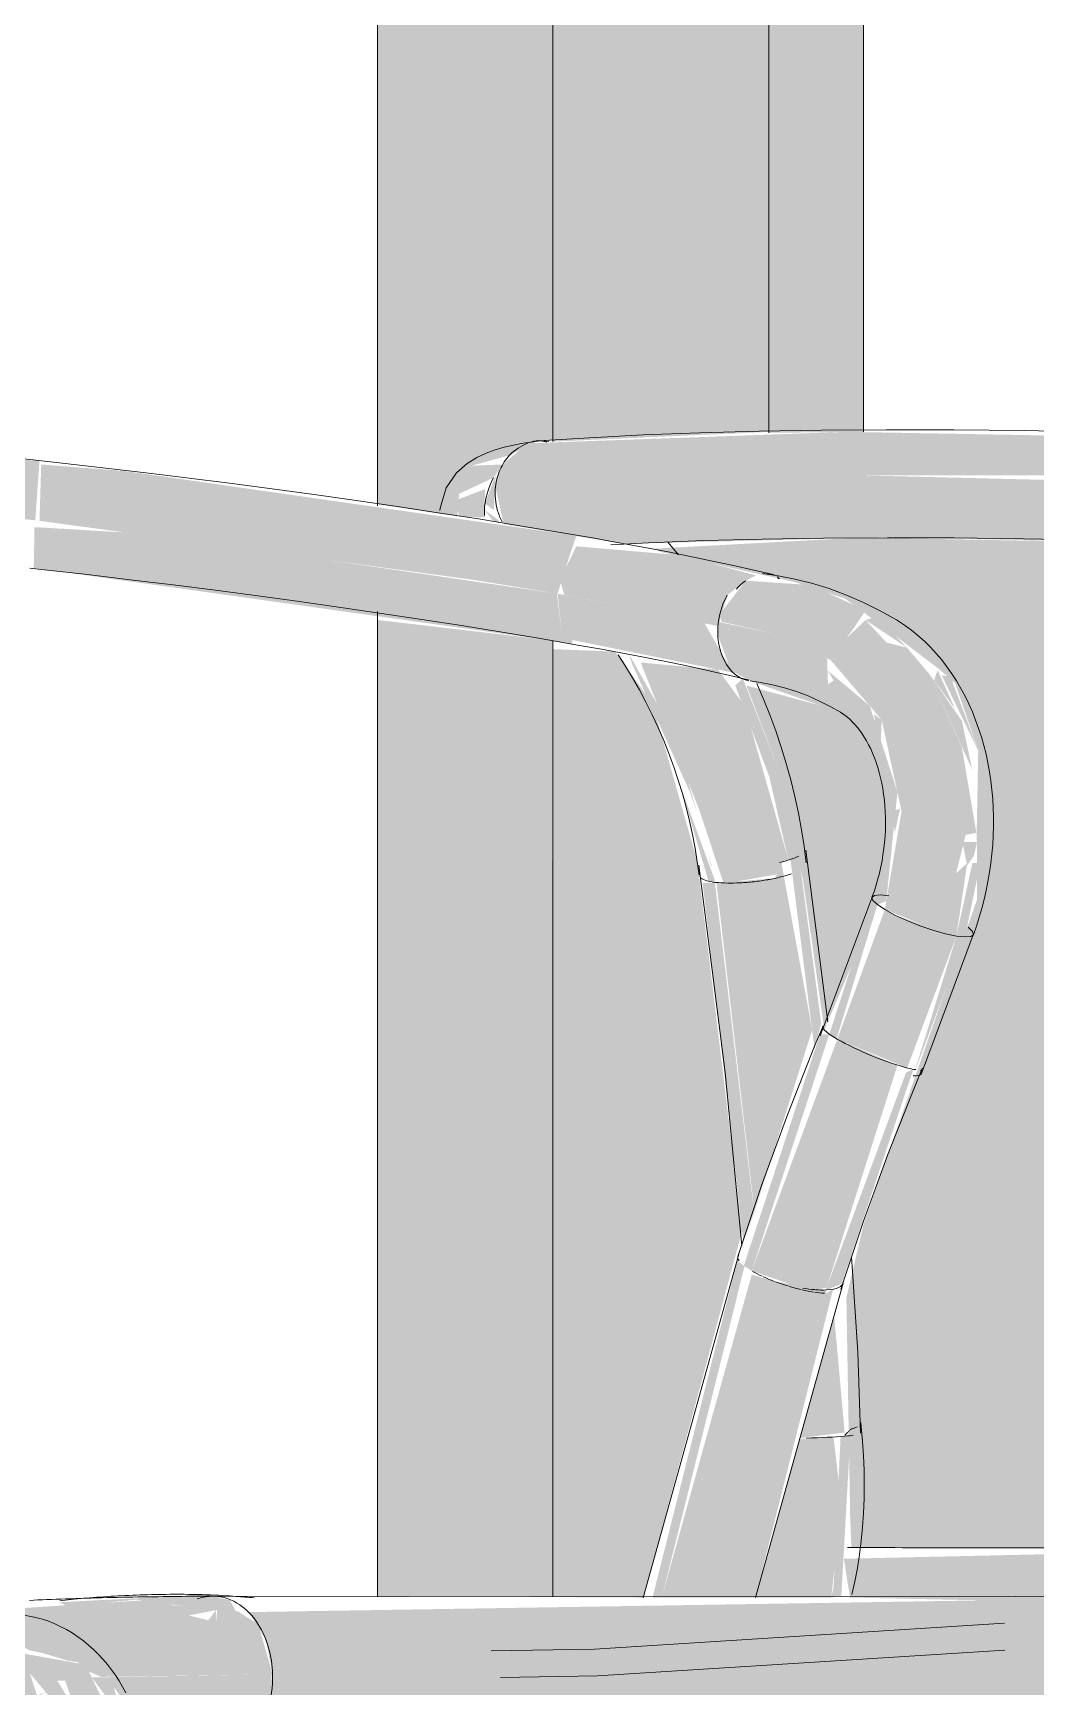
# Model space of a CAD drawing. Header units: inches. Extents: x -23034 to -8288, y -132 to 853.
# Drawn here: x -19267.91 to -19258.62, y 16.71 to 32.03 of the extents above; entities that cross this region are included whole.
import ezdxf

# ---------------------------------------------------------------- set-up
doc = ezdxf.new("R2010")
doc.units = ezdxf.units.IN
doc.header["$MEASUREMENT"] = 0
doc.layers.add('A-GLAZ-CWMG', color=51, linetype='Continuous', lineweight=9)
doc.layers.add('I-FURN', color=30, linetype='Continuous', lineweight=9)

# ---------------------------------------------------------------- blocks, each defined once
blk = doc.blocks.new('HermanMiller_Collection_Air-Chair_SideChair_Arms - Arms-V29-Section 8')
at = {"layer": 'I-FURN'}
for points in [[(-26130.309, 27.515), (-26130.27, 28.065), (-26132.296, 28.213), (-26132.184, 27.948), (-26132.098, 27.941), (-26131.946, 27.731), (-26131.858, 27.653), (-26130.462, 27.53)], [(-26125.472, 26.836), (-26125.359, 27.191), (-26125.298, 27.372), (-26129.471, 27.97), (-26130.254, 28.032), (-26130.27, 27.51), (-26126.261, 26.965)], [(-26125.336, 26.373), (-26125.436, 26.493), (-26125.478, 26.837), (-26129.258, 27.389), (-26130.316, 27.452), (-26130.323, 27.074), (-26125.392, 26.382)], [(-26123.984, 26.535), (-26123.9, 26.822), (-26123.729, 26.956), (-26123.633, 27.004), (-26124.32, 27.19), (-26125.298, 27.274), (-26125.449, 26.965), (-26125.411, 26.825), (-26123.988, 26.536)], [(-26122.944, 26.222), (-26122.719, 26.53), (-26122.619, 26.681), (-26123.129, 26.915), (-26123.729, 26.956), (-26123.965, 26.652), (-26123.954, 26.576), (-26123.448, 26.46)], [(-26123.41, 26.97), (-26123.437, 27.001), (-26123.438, 26.975)], [(-26122.888, 22.714), (-26122.51, 23.956), (-26122.582, 23.91), (-26122.955, 22.756), (-26122.893, 22.717)], [(-26122.234, 22.444), (-26121.778, 23.665), (-26122.349, 23.859), (-26122.441, 23.91), (-26122.881, 22.71), (-26122.238, 22.446)], [(-26122.178, 22.37), (-26121.698, 23.657), (-26121.778, 23.664), (-26122.175, 22.379)], [(-26123.674, 20.565), (-26122.955, 22.756), (-26123.041, 22.756), (-26123.747, 20.613)], [(-26123.092, 20.367), (-26123.083, 20.39), (-26122.98, 20.41), (-26122.324, 22.469), (-26122.881, 22.71), (-26123.674, 20.565), (-26123.1, 20.368)], [(-26122.98, 20.388), (-26122.841, 20.446), (-26122.177, 22.433), (-26122.245, 22.4), (-26122.988, 20.388)], [(-26123.41, 16.825), (-26118.589, 16.828), (-26118.667, 17.2), (-26118.863, 17.465), (-26119.123, 17.552), (-26128.334, 17.405), (-26128.174, 17.151), (-26128.111, 16.828), (-26123.733, 16.826)], [(-26123.928, 16.05), (-26118.905, 16.117), (-26118.727, 16.291), (-26118.599, 16.678), (-26118.601, 16.828), (-26128.111, 16.828), (-26128.22, 16.355), (-26128.432, 16.126), (-26128.432, 16.053), (-26124.052, 16.05)]]:
    blk.add_hatch(color=256, dxfattribs=at).paths.add_polyline_path(points, flags=0)
h = blk.add_hatch(color=256, dxfattribs=at)
h.paths.add_polyline_path([(-26125.392, 26.418), (-26125.336, 26.373), (-26125.336, 26.406)], flags=0)
h.paths.add_polyline_path([(-26123.841, 26.104), (-26123.956, 26.291), (-26124.112, 26.563), (-26125.472, 26.836), (-26125.436, 26.493), (-26125.392, 26.418), (-26123.854, 26.106)], flags=0)
h = blk.add_hatch(color=256, dxfattribs=at)
h.paths.add_polyline_path([(-26123.448, 26.46), (-26123.982, 26.575), (-26123.988, 26.452)], flags=0)
h.paths.add_polyline_path([(-26122.85, 25.736), (-26122.963, 25.881), (-26122.976, 26.238), (-26123.448, 26.46), (-26123.988, 26.452), (-26123.866, 26.124), (-26123.663, 26.018), (-26122.944, 25.768)], flags=0)
h = blk.add_hatch(color=256, dxfattribs=at)
h.paths.add_polyline_path([(-26121.778, 23.665), (-26121.678, 24.342), (-26121.781, 24.245), (-26121.693, 24.602), (-26121.593, 24.62), (-26121.727, 25.41), (-26122.03, 26.093), (-26122.235, 26.335), (-26122.425, 26.383), (-26122.619, 26.591), (-26122.887, 26.339), (-26122.944, 26.222), (-26122.47, 25.667), (-26122.286, 24.821), (-26122.441, 23.91), (-26121.879, 23.687), (-26121.781, 23.666)], flags=0)
h.paths.add_polyline_path([(-26121.79, 25.768), (-26121.952, 26.127), (-26121.985, 26.032), (-26121.805, 25.789)], flags=0)
h.paths.add_polyline_path([(-26122.235, 26.335), (-26122.517, 26.623), (-26122.619, 26.591)], flags=0)
h = blk.add_hatch(color=256, dxfattribs=at)
h.paths.add_polyline_path([(-26121.698, 23.657), (-26121.557, 24.342), (-26121.63, 24.342), (-26121.778, 23.665)], flags=0)
h.paths.add_polyline_path([(-26121.588, 24.535), (-26121.493, 24.577), (-26121.576, 25.385), (-26121.591, 24.577)], flags=0)
h.paths.add_polyline_path([(-26121.576, 25.385), (-26121.834, 26.07), (-26121.914, 26.079), (-26121.59, 25.41)], flags=0)
h = blk.add_hatch(color=256, dxfattribs=at)
h.paths.add_polyline_path([(-26122.349, 24.616), (-26122.3, 24.845), (-26122.37, 24.821), (-26122.352, 24.651)], flags=0)
h.paths.add_polyline_path([(-26122.482, 25.392), (-26122.47, 25.667), (-26122.574, 25.667)], flags=0)
h = blk.add_hatch(color=256, dxfattribs=at)
h.paths.add_polyline_path([(-26129.156, 0.861), (-26125.097, 15.73), (-26125.197, 15.675), (-26129.158, 1.317), (-26129.158, 1.117)], flags=0)
h.paths.add_polyline_path([(-26124.518, 17.539), (-26124.507, 17.54), (-26123.74, 20.608), (-26123.808, 20.657), (-26124.593, 17.539), (-26124.519, 17.539)], flags=0)
h = blk.add_hatch(color=256, dxfattribs=at)
h.paths.add_polyline_path([(-26128.964, 0), (-26128.663, 0), (-26124.288, 15.768), (-26125.027, 15.675), (-26129.156, 0.861), (-26129.08, 0)], flags=0)
h.paths.add_polyline_path([(-26124.507, 17.539), (-26123.774, 17.54), (-26122.98, 20.388), (-26123.463, 20.468), (-26123.674, 20.53), (-26124.507, 17.54)], flags=0)
h = blk.add_hatch(color=256, dxfattribs=at)
h.paths.add_polyline_path([(-26128.53, 0), (-26124.192, 15.772), (-26124.287, 15.701), (-26128.572, 0), (-26128.55, 0)], flags=0)
h.paths.add_polyline_path([(-26123.774, 17.539), (-26123.64, 17.54), (-26122.92, 20.396), (-26122.989, 20.357), (-26123.774, 17.54)], flags=0)
h = blk.add_hatch(color=256, dxfattribs=at)
h.paths.add_polyline_path([(-26128.624, 17.425), (-26128.635, 17.311), (-26128.887, 17.374)], flags=0)
h.paths.add_polyline_path([(-26130.852, 17.259), (-26131.056, 17.331), (-26131.056, 17.227)], flags=0)
h.paths.add_polyline_path([(-26131.275, 16.742), (-26130.44, 16.872), (-26130.63, 17.034), (-26130.523, 17.143), (-26130.36, 17.05), (-26130.246, 17.027), (-26130.013, 16.957), (-26129.916, 16.941), (-26129.812, 16.855), (-26129.7, 16.805), (-26128.111, 16.828), (-26128.243, 17.29), (-26128.432, 17.412), (-26129.052, 17.47), (-26128.92, 17.539), (-26130.479, 17.439), (-26130.592, 17.342), (-26130.829, 17.369), (-26130.852, 17.259), (-26131.263, 16.909), (-26131.274, 16.755)], flags=0)
h.paths.add_polyline_path([(-26130.102, 16.793), (-26130.044, 16.803), (-26130.1, 16.803)], flags=0)
h = blk.add_hatch(color=256, dxfattribs=at)
h.paths.add_polyline_path([(-26128.635, 17.311), (-26128.635, 17.423), (-26128.707, 17.329)], flags=0)
h.paths.add_polyline_path([(-26128.451, 17.413), (-26128.507, 17.516), (-26128.724, 17.566), (-26130.081, 17.497), (-26130.01, 17.456), (-26129.371, 17.521), (-26128.88, 17.452), (-26128.561, 17.421)], flags=0)
h = blk.add_hatch(color=256, dxfattribs=at)
h.paths.add_polyline_path([(-26130.665, 16.839), (-26130.683, 16.884), (-26130.673, 16.84)], flags=0)
h.paths.add_polyline_path([(-26130.258, 16.391), (-26130.287, 16.615), (-26130.18, 16.356)], flags=0)
h.paths.add_polyline_path([(-26130.102, 15.665), (-26129.504, 15.676), (-26129.55, 16.084), (-26129.602, 16.182), (-26129.53, 16.258), (-26129.52, 16.448), (-26129.71, 16.64), (-26129.842, 16.919), (-26130.623, 17.057), (-26130.592, 16.935), (-26130.502, 16.838), (-26130.592, 16.759), (-26130.246, 16.333), (-26130.18, 16.028)], flags=0)
h.paths.add_polyline_path([(-26129.935, 16.494), (-26130.106, 16.771), (-26130.033, 16.771), (-26129.987, 16.64)], flags=0)
h.paths.add_polyline_path([(-26130.287, 16.615), (-26130.36, 16.84), (-26130.185, 16.63)], flags=0)
h = blk.add_hatch(color=256, dxfattribs=at)
h.paths.add_polyline_path([(-26129.52, 16.448), (-26129.58, 16.712), (-26129.501, 16.592), (-26129.518, 16.467)], flags=0)
h.paths.add_polyline_path([(-26128.884, 16.074), (-26129.02, 16.149), (-26128.305, 16.232), (-26128.158, 16.5), (-26128.12, 16.828), (-26129.785, 16.8), (-26129.53, 16.457), (-26129.526, 16.338), (-26129.484, 16.08), (-26129.374, 16.079)], flags=0)
h.paths.add_polyline_path([(-26130.287, 16.615), (-26130.215, 16.665), (-26130.292, 16.63)], flags=0)
h.paths.add_polyline_path([(-26130.258, 16.391), (-26130.185, 16.434), (-26130.269, 16.475)], flags=0)
h.paths.add_polyline_path([(-26130.446, 16.099), (-26130.207, 16.154), (-26130.376, 16.521), (-26130.665, 16.773), (-26131.275, 16.742), (-26131.205, 16.416), (-26130.987, 16.376), (-26131.128, 16.274), (-26131.027, 16.156), (-26130.827, 16.26), (-26130.799, 16.143), (-26130.592, 16.117)], flags=0)
h.paths.add_polyline_path([(-26130.525, 16.205), (-26130.827, 16.26), (-26130.592, 16.416), (-26130.35, 16.333), (-26130.324, 16.28)], flags=0)
for p, q in [((-26123.428, 27), (-26123.573, 27.021)), ((-26123.688, 26.027), (-26123.591, 26.014)), ((-26122.559, 24.026), (-26123.039, 22.742)), ((-26122.102, 22.392), (-26121.622, 23.677)), ((-26123.792, 20.719), (-26124.679, 17.536)), ((-26123.64, 17.539), (-26122.828, 20.451))]:
    blk.add_line(p, q, dxfattribs=at)
at = {"layer": 'I-FURN', "flags": 128}
for points in [[(-26132.376, 28.251), (-26132.18, 28.238), (-26131.982, 28.224), (-26131.781, 28.209), (-26131.578, 28.193), (-26131.373, 28.176), (-26131.166, 28.158), (-26130.958, 28.139), (-26130.748, 28.118), (-26130.538, 28.097), (-26130.328, 28.075), (-26130.252, 28.066)], [(-26125.131, 27.348), (-26125.482, 27.409), (-26125.84, 27.468), (-26126.205, 27.527), (-26126.577, 27.585), (-26126.955, 27.642), (-26127.338, 27.698), (-26127.725, 27.753), (-26128.116, 27.806), (-26128.511, 27.858), (-26128.909, 27.909), (-26129.309, 27.958), (-26129.711, 28.005), (-26130.113, 28.051), (-26130.252, 28.066)], [(-26123.472, 27.012), (-26123.653, 27.054), (-26123.842, 27.096), (-26124.038, 27.138), (-26124.24, 27.18), (-26124.449, 27.222), (-26124.665, 27.263), (-26124.887, 27.304), (-26125.114, 27.345), (-26125.131, 27.348)], [(-26125.304, 26.363), (-26125.649, 26.423), (-26126.002, 26.482), (-26126.362, 26.54), (-26126.729, 26.597), (-26127.102, 26.653), (-26127.48, 26.708), (-26127.862, 26.762), (-26128.249, 26.815), (-26128.64, 26.867), (-26129.033, 26.917), (-26129.429, 26.965), (-26129.826, 27.012), (-26130.224, 27.057), (-26130.361, 27.072)], [(-26122.334, 26.592), (-26122.484, 26.678), (-26122.638, 26.755), (-26122.796, 26.823), (-26122.957, 26.883), (-26123.12, 26.933), (-26123.286, 26.973), (-26123.428, 27)], [(-26121.621, 23.678), (-26121.593, 23.758), (-26121.567, 23.839), (-26121.543, 23.921), (-26121.522, 24.004), (-26121.502, 24.087), (-26121.486, 24.171), (-26121.471, 24.256), (-26121.459, 24.341), (-26121.449, 24.426), (-26121.442, 24.511), (-26121.437, 24.596), (-26121.435, 24.682), (-26121.435, 24.767), (-26121.437, 24.852), (-26121.442, 24.936), (-26121.45, 25.02), (-26121.46, 25.104), (-26121.472, 25.187), (-26121.487, 25.269), (-26121.504, 25.35), (-26121.525, 25.431), (-26121.547, 25.51), (-26121.572, 25.588), (-26121.6, 25.665), (-26121.63, 25.741), (-26121.663, 25.815), (-26121.698, 25.887), (-26121.736, 25.958), (-26121.777, 26.027), (-26121.82, 26.094), (-26121.866, 26.159), (-26121.914, 26.222), (-26121.966, 26.282), (-26122.019, 26.34), (-26122.075, 26.395), (-26122.134, 26.448), (-26122.195, 26.497), (-26122.259, 26.544), (-26122.325, 26.587), (-26122.334, 26.592)], [(-26123.704, 26.039), (-26123.876, 26.079), (-26124.056, 26.119), (-26124.244, 26.16), (-26124.439, 26.2), (-26124.641, 26.24), (-26124.851, 26.281), (-26125.066, 26.321), (-26125.287, 26.36), (-26125.304, 26.363)], [(-26123.591, 26.014), (-26123.48, 25.992), (-26123.37, 25.964), (-26123.26, 25.93), (-26123.152, 25.889), (-26123.045, 25.841), (-26122.94, 25.788), (-26122.852, 25.737)], [(-26122.852, 25.737), (-26122.83, 25.722), (-26122.807, 25.706), (-26122.785, 25.689), (-26122.762, 25.669), (-26122.74, 25.647), (-26122.718, 25.623), (-26122.695, 25.597), (-26122.674, 25.569), (-26122.652, 25.539), (-26122.631, 25.507), (-26122.611, 25.472), (-26122.591, 25.436), (-26122.572, 25.398), (-26122.554, 25.358), (-26122.537, 25.316), (-26122.521, 25.272), (-26122.506, 25.226), (-26122.492, 25.179), (-26122.48, 25.131), (-26122.469, 25.081), (-26122.46, 25.03), (-26122.452, 24.977), (-26122.445, 24.924), (-26122.44, 24.87), (-26122.437, 24.815), (-26122.435, 24.759), (-26122.435, 24.703), (-26122.436, 24.646), (-26122.439, 24.59), (-26122.444, 24.532), (-26122.45, 24.475), (-26122.458, 24.418), (-26122.467, 24.361), (-26122.478, 24.305), (-26122.491, 24.249), (-26122.505, 24.194), (-26122.521, 24.139), (-26122.538, 24.085), (-26122.557, 24.032), (-26122.559, 24.025)], [(-26122.559, 24.025), (-26122.536, 24.042), (-26122.483, 24.046), (-26122.403, 24.038)], [(-26122.441, 23.91), (-26122.51, 23.956), (-26122.551, 23.995), (-26122.56, 24.024), (-26122.559, 24.025)], [(-26121.778, 23.665), (-26121.879, 23.687), (-26121.995, 23.719), (-26122.118, 23.761), (-26122.238, 23.809), (-26122.349, 23.859), (-26122.441, 23.91)], [(-26121.67, 23.747), (-26121.63, 23.708), (-26121.621, 23.679), (-26121.621, 23.678)], [(-26121.621, 23.678), (-26121.644, 23.661), (-26121.698, 23.657), (-26121.778, 23.665)], [(-26123.802, 20.698), (-26123.582, 21.355), (-26123.343, 22.009), (-26123.085, 22.66), (-26123.016, 22.826)], [(-26122.849, 20.394), (-26122.638, 21.025), (-26122.409, 21.653), (-26122.161, 22.279), (-26122.094, 22.438)], [(-26130.362, 17.514), (-26130.323, 17.516), (-26130.284, 17.518), (-26130.243, 17.519), (-26130.201, 17.521), (-26130.158, 17.523), (-26130.115, 17.524), (-26130.07, 17.526), (-26130.025, 17.527), (-26129.979, 17.529), (-26129.933, 17.53), (-26129.886, 17.532), (-26129.839, 17.533), (-26129.791, 17.535), (-26129.743, 17.536), (-26129.695, 17.537), (-26129.647, 17.539), (-26129.598, 17.54), (-26129.55, 17.541), (-26129.502, 17.542), (-26129.453, 17.543), (-26129.405, 17.544), (-26129.358, 17.545), (-26129.31, 17.546), (-26129.263, 17.547), (-26129.217, 17.548), (-26129.171, 17.548), (-26129.126, 17.549), (-26129.081, 17.55), (-26129.038, 17.55), (-26128.995, 17.551), (-26128.953, 17.551), (-26128.912, 17.552), (-26128.872, 17.552), (-26128.833, 17.552), (-26128.795, 17.552), (-26128.758, 17.552), (-26128.723, 17.552), (-26128.688, 17.552), (-26128.664, 17.552)], [(-26128.665, 17.552), (-26121.23, 17.55), (-26119.106, 17.552)], [(-26130.509, 17.386), (-26130.445, 17.381), (-26130.381, 17.372), (-26130.318, 17.359), (-26130.255, 17.343), (-26130.194, 17.323), (-26130.135, 17.3), (-26130.077, 17.273), (-26130.02, 17.244), (-26129.966, 17.212), (-26129.914, 17.177), (-26129.863, 17.139), (-26129.815, 17.099), (-26129.768, 17.057), (-26129.724, 17.013), (-26129.681, 16.967), (-26129.641, 16.92), (-26129.603, 16.871), (-26129.567, 16.82), (-26129.532, 16.768), (-26129.5, 16.714), (-26129.469, 16.659)], [(-26126.087, 17.046), (-26125.13, 17.063), (-26121.334, 17.303)], [(-26126.001, 16.798), (-26125.102, 16.814), (-26121.33, 17.053)]]:
    blk.add_lwpolyline(points, dxfattribs=at)
at = {"layer": 'I-FURN'}
for centre, major_axis, ratio, start_param, end_param in [((-26123.588, 26.525), (0.116, 0.486), 0.74611, 0.688753, 0.950552), ((-26123.63, 26.524), (0.057, 0.497), 0.711436, 6.24849, 6.283185), ((-26123.588, 26.525), (0.116, 0.486), 0.74611, 6.18654, 6.448339), ((-26123.63, 26.524), (0.057, 0.497), 0.711436, 1.012502, 1.536101), ((-26123.63, 26.524), (0.057, 0.497), 0.711436, 1.536101, 3.106897), ((-26122.555, 22.632), (-0.461, 0.194), 0.144221, 6.084046, 7.131243), ((-26122.555, 22.632), (-0.461, 0.194), 0.144221, 0.848058, 2.418854), ((-26122.555, 22.632), (-0.461, 0.194), 0.144221, 2.418854, 2.680654), ((-26122.57, 22.567), (-0.468, 0.175), 0.191458, 2.630028, 3.415426), ((-26122.555, 22.632), (-0.461, 0.194), 0.144221, 3.141593, 3.204252), ((-26123.326, 20.546), (-0.476, 0.152), 0.239355, 0.045624, 0.307423), ((-26123.326, 20.546), (-0.476, 0.152), 0.239355, 0.853933, 1.092821), ((-26123.326, 20.546), (-0.476, 0.152), 0.239355, 1.114973, 1.354621), ((-26123.326, 20.546), (-0.476, 0.152), 0.239355, 1.376763, 1.61642), ((-26123.326, 20.546), (-0.476, 0.152), 0.239355, 1.639212, 1.87822), ((-26123.326, 20.546), (-0.476, 0.152), 0.239355, 1.902428, 2.140019), ((-26123.31, 20.585), (-0.482, 0.134), 0.301377, 1.881957, 2.128799), ((-26123.31, 20.585), (-0.482, 0.134), 0.301377, 2.143756, 2.38596), ((-26123.31, 20.585), (-0.482, 0.134), 0.301377, 2.405556, 3.190954), ((-26123.326, 20.546), (-0.476, 0.152), 0.239355, 2.166878, 2.401818)]:
    blk.add_ellipse(centre, major_axis=major_axis, ratio=ratio, start_param=start_param, end_param=end_param, dxfattribs=at)
for points, knots in [([(-26130.081, 17.51), (-26129.952, 17.527), (-26129.624, 17.555), (-26129.116, 17.573), (-26128.713, 17.568), (-26128.527, 17.557), (-26128.451, 17.55)], [-1, -1, -1, -1, -0.7, -0.4, -0.2, 0, 0, 0, 0]), ([(-26128.685, 17.552), (-26128.602, 17.556), (-26128.434, 17.513), (-26128.246, 17.324), (-26128.138, 17.08), (-26128.113, 16.912), (-26128.111, 16.828)], [0, 0, 0, 0, 0.285714, 0.571429, 0.785714, 1, 1, 1, 1]), ([(-26128.111, 16.828), (-26128.108, 16.716), (-26128.14, 16.49), (-26128.28, 16.236), (-26128.462, 16.09), (-26128.586, 16.056), (-26128.648, 16.053)], [0, 0, 0, 0, 0.285714, 0.571429, 0.785714, 1, 1, 1, 1])]:
    blk.add_open_spline(points, degree=3, knots=knots, dxfattribs=at)
for points in [[(-26128.809, 17.527), (-26128.769, 17.541), (-26128.727, 17.55), (-26128.685, 17.552)], [(-26128.451, 17.55), (-26128.395, 17.546), (-26128.339, 17.542), (-26128.282, 17.538)]]:
    blk.add_open_spline(points, degree=3, dxfattribs=at)
blk = doc.blocks.new('HermanMiller_Collection_Air-Chair_SideChair_Arms - Arms-V37-Section 8')
at = {"layer": 'I-FURN'}
for points in [[(-26126.047, 27.825), (-26122.661, 27.931), (-26118.303, 27.933), (-26118.143, 28.228), (-26118.091, 28.249), (-26122.794, 28.334), (-26125.748, 28.228), (-26125.98, 28.032), (-26126.024, 27.933)], [(-26126.425, 27.741), (-26126.065, 27.909), (-26125.98, 28.032), (-26126.316, 28.018), (-26126.37, 27.904)], [(-26118.829, 27.281), (-26118.725, 27.308), (-26118.298, 27.477), (-26118.327, 27.825), (-26122.661, 27.931), (-26126.047, 27.825), (-26125.972, 27.481), (-26124.867, 27.297), (-26122.366, 27.359), (-26118.832, 27.281)], [(-26123.335, 24.369), (-26123.245, 24.405), (-26123.407, 25.162), (-26123.757, 26.05), (-26123.826, 25.985), (-26123.51, 25.137), (-26123.336, 24.375)], [(-26123.651, 21.106), (-26123.114, 22.794), (-26123.4, 24.351), (-26123.417, 24.268), (-26123.463, 24.2), (-26124, 24.155), (-26123.673, 21.328)], [(-26123.092, 22.618), (-26123.03, 22.857), (-26123.237, 24.405), (-26123.315, 24.375), (-26123.097, 22.658)], [(-26123.752, 20.831), (-26123.651, 21.106), (-26124.015, 24.163), (-26124.128, 24.155), (-26123.781, 21.099)], [(-26123.229, 19.016), (-26122.813, 19.068), (-26122.911, 20.157), (-26123.201, 19.116)], [(-26123.64, 17.539), (-26122.937, 17.54), (-26122.843, 18.393), (-26122.916, 19.026), (-26123.231, 19.009), (-26123.64, 17.54)], [(-26122.937, 17.54), (-26122.844, 17.557), (-26122.76, 19.04), (-26122.851, 19.026), (-26122.915, 17.642), (-26122.937, 17.54)], [(-26122.812, 19.034), (-26122.731, 19.122), (-26122.813, 19.051)]]:
    blk.add_hatch(color=256, dxfattribs=at).paths.add_polyline_path(points, flags=0)
h = blk.add_hatch(color=256, dxfattribs=at)
h.paths.add_polyline_path([(-26123.903, 24.155), (-26123.407, 24.242), (-26123.393, 24.353), (-26123.336, 24.375), (-26123.738, 25.796), (-26123.988, 26.133), (-26124.702, 26.198), (-26124.164, 24.845), (-26123.935, 24.157)], flags=0)
h.paths.add_polyline_path([(-26124.601, 27.232), (-26124.727, 27.304), (-26124.603, 27.233)], flags=0)
h.paths.add_polyline_path([(-26126.063, 27.609), (-26126.045, 27.933), (-26126.144, 27.671), (-26126.065, 27.611)], flags=0)
h = blk.add_hatch(color=256, dxfattribs=at)
h.paths.add_polyline_path([(-26126.149, 27.56), (-26126.144, 27.804), (-26126.42, 27.699), (-26126.382, 27.548), (-26126.145, 27.542)], flags=0)
h.paths.add_polyline_path([(-26126.014, 27.495), (-26126.017, 27.579), (-26126.017, 27.501)], flags=0)
h = blk.add_hatch(color=256, dxfattribs=at)
h.paths.add_polyline_path([(-26124.008, 24.162), (-26124.332, 25.048), (-26124.074, 24.174), (-26124.044, 24.169)], flags=0)
h.paths.add_polyline_path([(-26124.177, 24.798), (-26124.387, 25.525), (-26124.809, 26.274), (-26124.78, 26.18), (-26124.244, 24.993), (-26124.193, 24.845)], flags=0)
h.paths.add_polyline_path([(-26126.013, 27.488), (-26126.027, 27.523), (-26126.146, 27.611), (-26126.076, 27.515), (-26126.013, 27.488)], flags=0)
h = blk.add_hatch(color=256, dxfattribs=at)
h.paths.add_polyline_path([(-26122.03, 26.093), (-26121.631, 25.203), (-26121.727, 25.657), (-26122.02, 26.079)], flags=0)
h.paths.add_polyline_path([(-26121.588, 24.535), (-26121.724, 24.535), (-26121.678, 24.321), (-26121.616, 24.408)], flags=0)
h.paths.add_polyline_path([(-26120.428, 17.999), (-26118.133, 18.063), (-26118.433, 19.01), (-26118.431, 19.041), (-26118.827, 22.135), (-26119.306, 25.55), (-26119.131, 26.72), (-26118.978, 27.286), (-26122.661, 27.355), (-26124.589, 27.252), (-26124.503, 27.218), (-26123.274, 26.943), (-26122.811, 26.791), (-26122.342, 26.444), (-26121.936, 26.135), (-26121.79, 26.005), (-26121.576, 25.385), (-26121.493, 24.577), (-26121.588, 24.535), (-26121.586, 24.007), (-26122.638, 20.996), (-26122.797, 20.317), (-26122.762, 18.285), (-26122.751, 18.004), (-26121.431, 18)], flags=0)
h.paths.add_polyline_path([(-26122.47, 25.667), (-26122.509, 25.471), (-26122.54, 25.72)], flags=0)
h.paths.add_polyline_path([(-26123.001, 22.794), (-26122.972, 22.866), (-26122.51, 23.956), (-26122.428, 23.988), (-26122.324, 24.998), (-26122.58, 25.796), (-26122.97, 26.124), (-26122.916, 26.032), (-26122.983, 25.984), (-26123.023, 25.796), (-26123.723, 25.985), (-26123.407, 25.162), (-26123.196, 24.169), (-26123.001, 22.794)], flags=0)
h.paths.add_polyline_path([(-26119.293, 25.719), (-26119.241, 26.168), (-26119.291, 25.726)], flags=0)
h = blk.add_hatch(color=256, dxfattribs=at)
h.paths.add_polyline_path([(-26118.113, 17.036), (-26118.311, 17.003), (-26118.283, 16.955), (-26118.179, 17.004)], flags=0)
h.paths.add_polyline_path([(-26118.101, 16.885), (-26117.382, 16.982), (-26117.509, 17.058), (-26118.182, 18.003), (-26122.82, 17.899), (-26122.764, 17.54), (-26118.827, 17.456), (-26118.493, 17.33), (-26118.492, 17.256), (-26118.194, 17.127), (-26118.102, 16.893), (-26118.101, 16.885)], flags=0)
for p, q in [((-26126.559, 27.627), (-26126.561, 27.605)), ((-26124.45, 27.313), (-26124.353, 27.196)), ((-26122.97, 22.871), (-26123.173, 24.462))]:
    blk.add_line(p, q, dxfattribs=at)
at = {"layer": 'I-FURN', "flags": 128}
for points in [[(-26125.647, 28.25), (-26125.177, 28.28), (-26124.68, 28.306), (-26124.156, 28.326), (-26123.605, 28.34), (-26123.029, 28.35), (-26122.427, 28.353), (-26121.801, 28.352), (-26121.152, 28.345), (-26120.481, 28.332), (-26119.789, 28.314), (-26119.077, 28.291), (-26118.346, 28.263), (-26118.069, 28.251)], [(-26126.559, 27.627), (-26126.503, 27.817), (-26126.409, 27.954), (-26126.31, 28.041), (-26126.219, 28.098), (-26126.133, 28.137), (-26126.05, 28.167), (-26125.967, 28.191), (-26125.881, 28.211), (-26125.792, 28.228), (-26125.697, 28.243), (-26125.671, 28.247)], [(-26124.978, 27.289), (-26124.629, 27.307), (-26124.116, 27.327), (-26123.576, 27.341), (-26123.009, 27.35), (-26122.416, 27.353), (-26121.799, 27.352), (-26121.157, 27.344), (-26120.493, 27.332), (-26119.808, 27.314), (-26119.102, 27.291), (-26118.377, 27.263), (-26118.12, 27.252)], [(-26124.911, 26.27), (-26124.843, 26.164), (-26124.777, 26.056), (-26124.713, 25.944), (-26124.653, 25.831), (-26124.595, 25.715), (-26124.54, 25.597), (-26124.489, 25.477), (-26124.44, 25.355), (-26124.395, 25.233), (-26124.354, 25.109), (-26124.315, 24.984), (-26124.281, 24.858), (-26124.25, 24.732), (-26124.222, 24.605), (-26124.198, 24.479), (-26124.178, 24.353), (-26124.162, 24.228)], [(-26123.627, 26.005), (-26123.565, 25.86), (-26123.506, 25.713), (-26123.452, 25.564), (-26123.401, 25.414), (-26123.355, 25.263), (-26123.313, 25.111), (-26123.275, 24.958), (-26123.242, 24.804), (-26123.213, 24.65), (-26123.189, 24.496), (-26123.169, 24.342)], [(-26124.163, 24.323), (-26123.921, 22.401), (-26123.764, 20.797)], [(-26122.666, 19.062), (-26122.692, 19.812), (-26122.739, 20.56), (-26122.75, 20.694)], [(-26122.746, 17.567), (-26122.719, 17.688), (-26122.695, 17.812), (-26122.676, 17.937), (-26122.66, 18.064), (-26122.647, 18.192), (-26122.639, 18.322), (-26122.633, 18.453), (-26122.632, 18.585), (-26122.633, 18.719), (-26122.639, 18.853), (-26122.647, 18.987), (-26122.66, 19.122), (-26122.664, 19.161)]]:
    blk.add_lwpolyline(points, dxfattribs=at)
at = {"layer": 'I-FURN'}
for centre, major_axis, ratio, start_param, end_param in [((-26125.801, 27.793), (0.241, 0.438), 0.575844, 0.052593, 0.576192), ((-26125.801, 27.793), (0.241, 0.438), 0.575844, 1.623389, 2.146988), ((-26125.801, 27.793), (0.241, 0.438), 0.575844, 2.146988, 2.408788), ((-26123.668, 24.392), (0.495, 0.07), 0.185134, 5.21887, 5.480669), ((-26123.668, 24.392), (0.495, 0.07), 0.185134, 5.480669, 5.742468), ((-26123.665, 24.285), (0.497, 0.057), 0.234229, 3.138866, 3.141593), ((-26123.665, 24.285), (0.497, 0.057), 0.234229, 3.400666, 3.924264), ((-26123.665, 24.285), (0.497, 0.057), 0.234229, 4.975221, 5.233261), ((-26123.665, 24.285), (0.497, 0.057), 0.234229, 5.239572, 5.495061), ((-26123.665, 24.285), (0.497, 0.057), 0.234229, 3.93217, 4.186064), ((-26123.665, 24.285), (0.497, 0.057), 0.234229, 4.197005, 4.447863), ((-26123.665, 24.285), (0.497, 0.057), 0.234229, 4.452168, 4.709663), ((-26123.665, 24.285), (0.497, 0.057), 0.234229, 4.713014, 4.971462), ((-26123.166, 19.052), (0.5, 0.01), 0.069551, 4.710571, 5.495969), ((-26123.166, 19.052), (0.5, 0.01), 0.069551, 5.495969, 5.757768), ((-26123.161, 19.106), (0.497, 0.055), 0.180952, 5.626605, 5.888404)]:
    blk.add_ellipse(centre, major_axis=major_axis, ratio=ratio, start_param=start_param, end_param=end_param, dxfattribs=at)
for points, knots in [([(-26126.047, 27.825), (-26126.041, 27.881), (-26126.012, 27.989), (-26125.913, 28.139), (-26125.811, 28.206), (-26125.748, 28.228)], [-1, -1, -1, -1, -0.7857143, -0.5714286, -0.2857143, -0.2857143, -0.2857143, -0.2857143]), ([(-26125.671, 28.247), (-26125.664, 28.248), (-26125.625, 28.252), (-26125.585, 28.251), (-26125.552, 28.245)], [-0.1714327, -0.1714327, -0.1714327, -0.1714327, -0.1428571, 0, 0, 0, 0]), ([(-26125.985, 27.501), (-26126.002, 27.533), (-26126.045, 27.636), (-26126.055, 27.751), (-26126.047, 27.825)], [-0.4285714, -0.4285714, -0.4285714, -0.4285714, -0.2857143, 0, 0, 0, 0]), ([(-26122.787, 18.004), (-26122.011, 18), (-26120.473, 17.997), (-26118.888, 18.001), (-26118.109, 18.003)], [-0.9268801, -0.9268801, -0.9268801, -0.9268801, -0.5, -0.0910372, -0.0910372, -0.0910372, -0.0910372])]:
    blk.add_open_spline(points, degree=3, knots=knots, dxfattribs=at)
blk = doc.blocks.new('Rectangular Mullion - Rectangular Mullion 1-836904-Section 8')
at = {"layer": 'A-GLAZ-CWMG'}
h = blk.add_hatch(color=256, dxfattribs=at)
h.paths.add_polyline_path([(-26127.14, 2), (-26125.515, 2), (-26125.515, 8.457), (-26127.14, 3.506)], flags=0)
h.paths.add_polyline_path([(-26123.515, 2), (-26122.64, 2), (-26122.64, 15.695), (-26122.972, 15.776), (-26123.011, 15.828), (-26123.116, 15.767), (-26123.515, 14.551), (-26123.515, 6.09)], flags=0)
h.paths.add_polyline_path([(-26127.14, 8.702), (-26125.515, 14.532), (-26125.515, 15.71), (-26127.14, 15.626), (-26127.14, 10.779)], flags=0)
h.paths.add_polyline_path([(-26125.515, 17.545), (-26125.524, 26.403), (-26127.14, 26.592), (-26127.14, 17.546), (-26125.924, 17.548)], flags=0)
h.paths.add_polyline_path([(-26126.402, 27.551), (-26126.37, 27.904), (-26126.27, 28.02), (-26125.916, 28.117), (-26125.65, 28.253), (-26125.515, 28.253), (-26125.515, 96), (-26127.14, 96), (-26127.14, 27.663), (-26126.403, 27.552)], flags=0)
h.paths.add_polyline_path([(-26123.515, 28.325), (-26122.64, 28.334), (-26122.64, 96), (-26123.515, 96), (-26123.515, 28.334)], flags=0)
for p, q in [((-26127.14, 27.648), (-26127.14, 96)), ((-26122.64, 96), (-26122.64, 28.334)), ((-26127.14, 17.546), (-26127.14, 26.669))]:
    blk.add_line(p, q, dxfattribs=at)
blk = doc.blocks.new('Rectangular Mullion - Rectangular Mullion 1-827475-Section 8')
at = {"layer": 'A-GLAZ-CWMG'}
h = blk.add_hatch(color=256, dxfattribs=at)
h.paths.add_polyline_path([(-26123.515, 2), (-26123.566, 14.397), (-26125.515, 8.457), (-26125.515, 2), (-26123.566, 2)], flags=0)
h.paths.add_polyline_path([(-26125.515, 14.532), (-26125.183, 15.726), (-26125.515, 15.675), (-26125.515, 15.468)], flags=0)
h.paths.add_polyline_path([(-26124.677, 17.54), (-26123.763, 20.934), (-26124.177, 24.354), (-26124.594, 25.821), (-26124.939, 26.299), (-26125.515, 26.322), (-26125.515, 17.545), (-26125.112, 17.542)], flags=0)
h.paths.add_polyline_path([(-26124.047, 24.309), (-26124.042, 24.312), (-26124.087, 24.461)], flags=0)
h.paths.add_polyline_path([(-26124.861, 26.3), (-26124.954, 26.329), (-26124.881, 26.304)], flags=0)
h.paths.add_polyline_path([(-26125.515, 28.244), (-26123.515, 28.334), (-26123.515, 97), (-26125.515, 97), (-26125.515, 28.253)], flags=0)
for p, q in [((-26125.515, 97), (-26125.515, 28.244)), ((-26123.515, 28.325), (-26123.515, 97)), ((-26125.515, 26.402), (-26125.515, 17.545))]:
    blk.add_line(p, q, dxfattribs=at)

msp = doc.modelspace()

# ---------------------------------------------------------------- block references
at = {"layer": 'A-GLAZ-CWMG'}
for name in ['Rectangular Mullion - Rectangular Mullion 1-827475-Section 8', 'Rectangular Mullion - Rectangular Mullion 1-836904-Section 8']:
    msp.add_blockref(name, (6862.42236, 0), dxfattribs=at)
at = {"layer": 'I-FURN'}
for name in ['HermanMiller_Collection_Air-Chair_SideChair_Arms - Arms-V29-Section 8', 'HermanMiller_Collection_Air-Chair_SideChair_Arms - Arms-V37-Section 8']:
    msp.add_blockref(name, (6862.42236, 0), dxfattribs=at)

doc.saveas('drawing.dxf')
